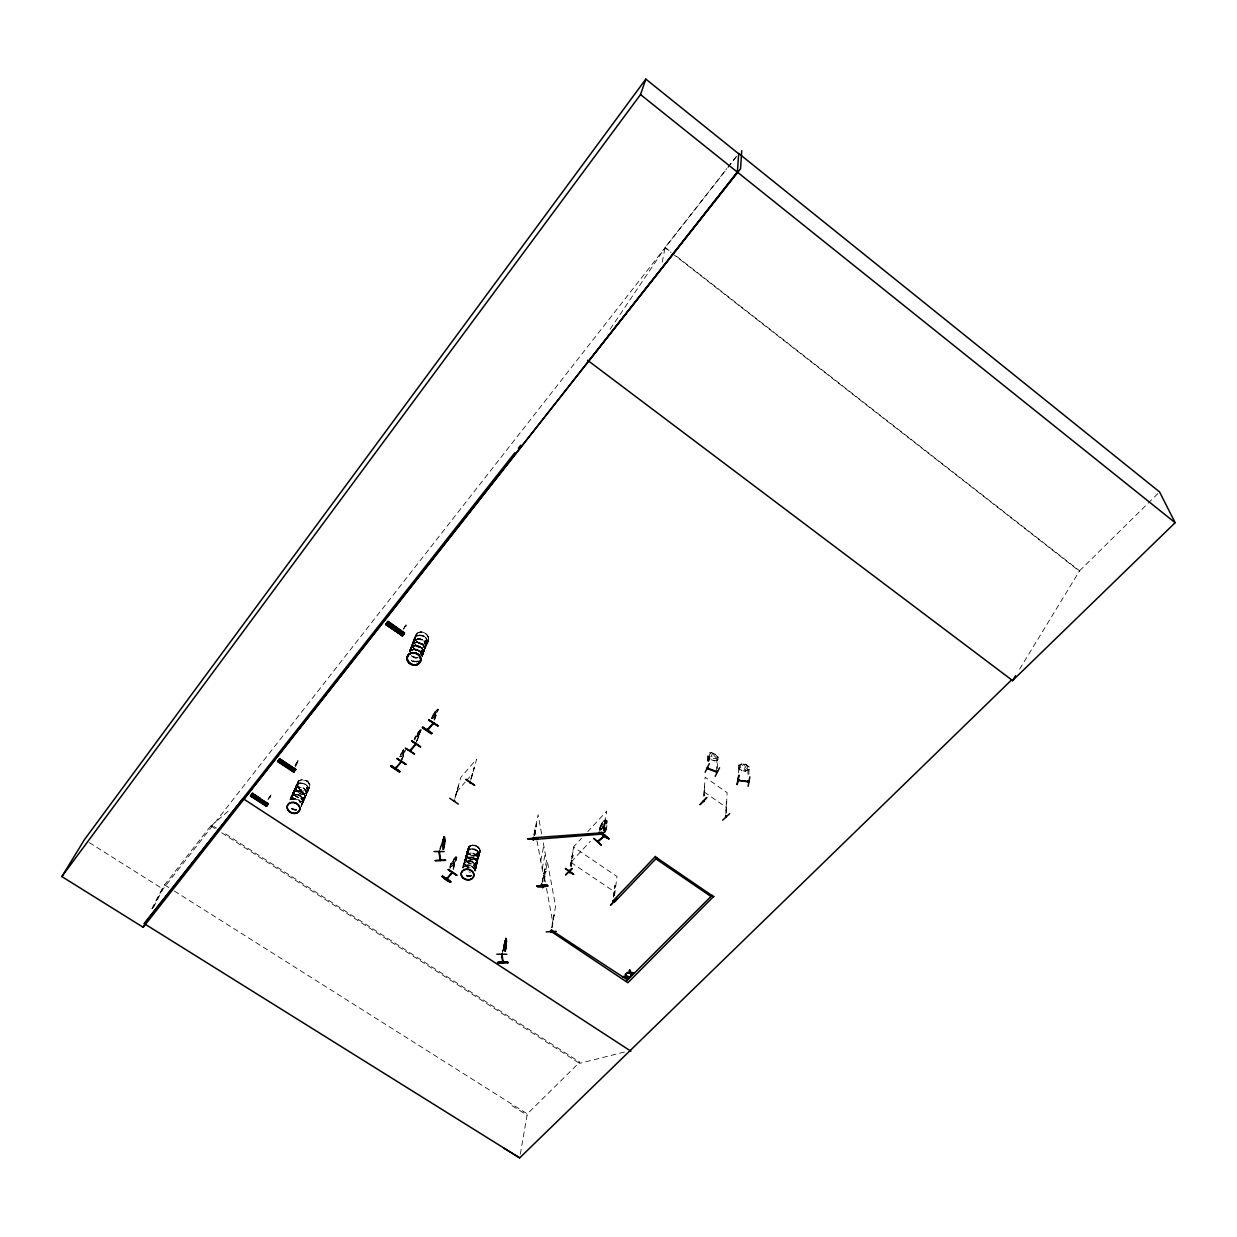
<?xml version="1.0" encoding="UTF-8"?>
<svg xmlns="http://www.w3.org/2000/svg" width="1237" height="1237" viewBox="0 0 1237 1237"><rect width="100%" height="100%" fill="white"/><g stroke="black" fill="none" stroke-linecap="round" stroke-linejoin="round"><path stroke-width="0.75" stroke-dasharray="5 3.75" d="M748.88 774.408L749.096 766.631L748.122 766.492L749.034 766.955M747.921 774.269L748.122 766.492M504.835 943.986L505.299 949.645L505.655 941.883L505.33 949.444M505.376 941.434L506.057 946.769M738.381 772.847L738.659 765.084L739.618 765.224L739.339 772.986M504.773 951.222L504.634 943.243M501.774 955.134L505.5 938.094L506.505 938.28L506.83 941.048L506.211 948.81L505.113 948.655L504.773 945.872L504.959 940.63L506.057 940.924L506.428 939.594M506.103 948.81L506.072 940.816L504.959 940.63M506.644 946.274L506.505 938.28L505.794 939.532M725.841 814.224L726.351 801.39L726.057 812.895M726.289 812.647L727.078 792.608L705.09 777.176L703.899 796.999M717.336 768.517L718.032 757.121L716.996 757.183M716.393 771.579L717.135 756.781M442.66 849.51L442.552 841.33M442.274 846.556L442.537 841.253M444.361 847.438L443.14 847.082L442.738 844.051L443.82 840.279L443.65 844.608C443.975 854.983 440.527 836.367 444.222 839.459L444.238 847.453M442.861 844.129L443.124 838.856L444.346 839.351L442.8 842.196L443.619 847.871M444.918 836.97L445.057 845.149L444.918 836.97L443.82 836.459L439.908 848.474M297.035 762.085L297.931 760.662M505.067 946.398L506.103 942.13M708.631 761.435C711.646 756.209 705.523 752.622 711.476 752.606L714.831 753.89L716.161 758.637L711.708 758.358L709.636 756.163L709.729 754.431C711.971 750.009 716.192 755.451 718.032 757.446L714.77 753.921M708.77 761.142L709.203 753.766L708.152 753.72M707.719 761.095L708.028 753.642M707.873 760.801L708.306 753.426M703.776 795.437L704.549 786.129L704.379 795.453M505.918 947.403C507.077 932.141 504.325 948.021 506.412 943.568M506.845 941.032L505.361 951.593M270.486 796.427L269.62 798.004L270.254 796.613M506.644 940.476L505.191 947.295M444.145 846.062L444.98 839.258M445.305 839.908L443.341 849.402M613.537 896.871L615.052 885.429L614.31 895.696M614.526 895.464L617.016 876.507L573.628 847.129L570.195 865.962M613.32 897.103L615.052 885.429M444.439 840.913L443.233 845.691L444.377 840.696M624.438 1052.053L579.55 1063.356L579.72 1062.15L222.923 832.207M605.233 831.96C606.486 827.878 609.207 815.09 602.45 822.017C609.176 815.152 606.903 828.434 605.496 832.192M603.718 830.228L605.372 820.224L603.424 830.027M603.733 831.249L606.718 811.147L587.761 831.589M604.29 829.61L605.666 820.425M604.568 832.516L606.145 821.012M604.831 832.733L607.181 820.719M599.744 830.986L600.502 825.728M600.254 829.517L602.481 822.048L599.404 828.898M599.342 829.841L600.517 825.883L599.605 830.058M570.906 865.39L572.808 855.246L572.53 856.035M570.937 866.472L572.808 855.246M571.154 866.673L573.087 855.432M520.313 1154.167L527.302 1113.888L579.72 1062.15M570.628 865.189L573.844 846.587L581.436 838.408M551.702 927.812L555.583 906.273L547.419 861.772L543.785 880.497M552.058 927.796L554.083 915.04L551.563 927.07M738.365 767.79L741.922 770.62L738.504 767.682L738.659 765.084M744.458 764.28L745.509 767.558L744.349 768.301L742.014 767.033L743.298 764.11M749.112 769.383L745.463 771.038M749.174 766.955L745.617 764.157L742.045 763.662L738.443 765.456L739.386 765.425M749.003 769.352L745.447 771.13L741.875 770.666L745.509 771.099M544.265 881.254L545.61 871.08L546.089 871.822M541.992 882.244L544.914 869.039L542.842 881.1M542.332 882.213L546.507 860.535L543.12 842.072M543.924 881.27L545.965 871.064M662.228 262.151L665.135 247.415L726.83 168.588M542.193 868.853L545.223 853.53M540.739 860.967L543.785 845.721M290.355 799.489L290.633 797.819M291.978 795.53L292.334 793.953M293.633 791.773L294.916 788.85M294.004 794.309L293.664 793.35L294.344 794.139M293.664 792.02L293.958 790.659L290.927 797.494M293.494 793.427L293.633 791.804M295.705 786.392L296.153 790.737A6.572 5.396 21.4 0 0 307.286 792.391A6.572 5.396 21.4 0 0 302.122 783.33A6.572 5.396 21.4 0 0 296.153 790.706M295.427 788.031L295.72 786.67L294.236 790.056M298.349 782.387L298.705 782.604M298.906 782.835L298.519 782.078M302.709 798.715L301.534 799.736L303.251 799.983M301.38 806.308L301.673 804.931M303.065 800.03L302.818 798.855M302.648 800.169L303.189 799.365M303.359 799.798L303.003 798.916M303.421 800.849L301.302 804.839A6.649 5.427 21.3 0 0 299.57 795.53A6.649 5.427 21.3 0 0 290.355 799.303M306.374 787.892L307.023 788.448M307.008 787.428L307.626 788.526M306.745 787.954L308.214 787.737M304.719 798.886L304.936 795.839M306.359 795.035L305.926 790.675M533.858 834.774L538.095 814.719L541.775 834.774M534.013 835.578L536.549 823.749M534.369 835.547L536.688 824.538M504.928 950.866L506.428 945.455M505.67 951.361L506.582 945.192M502.794 950.789L505.608 938.094L502.454 950.805M502.887 951.531L505.747 938.636M410.993 647.461L412.725 642.792L410.344 648.992M412.539 645.42L413.591 645.76L413.05 644.972M413.715 640.395L415.122 637.287M412.617 645.498L413.39 646.008M413.761 640.689L414.132 639.158M417.627 634.998L416.807 635.014M416.792 635.153L416.946 635.571M417.487 635.617L416.776 635.586M420.936 651.482L421.817 650.708L423.023 651.543M421.616 652.085L421.771 650.925M426.502 641.91C424.755 643.286 424.616 639.189 425.497 641.709M423.502 652.533L423.131 654.048L425.435 647.832L424.662 649.147M423.549 652.827L422.126 655.966A6.881 5.984 20.5 0 0 418.724 646.564A6.881 5.984 20.5 0 0 409.741 651.126L410.112 649.564L409.509 651.141M425.683 647.477A6.943 6.046 20.6 0 0 417.951 638.787A6.943 6.046 20.6 0 0 414.055 648.497A6.943 6.046 20.6 0 0 425.683 647.477L426.023 645.729M417.333 633.097C425.404 628.118 432.362 639.467 426.007 645.498M474.575 864.601L475.085 865.513L473.972 865.931M475.008 871.265L475.905 867.694M476.09 866.982L477.899 859.839M478.1 859.143L478.982 855.648M479.167 854.953L480.033 851.458M473.817 865.251L475.379 865.127M476.879 853.808C478.858 855.71 478.07 851.041 477.095 853.731M474.018 865.714L474.111 864.632M477.219 853.824L477.389 852.618M465.808 860.21L466.457 859.56L465.7 859.978M469.101 847.592L469.936 848.211L468.993 848.273M465.885 859.56L466.705 860.241M474.08 864.74L473.91 866.039L475.364 865.684M478.131 853.654L477.142 853.545M477.899 855.061C485.043 849.804 473.415 841.005 468.514 847.051M476.74 864.864L477.095 861.895L477.095 863.488M468.529 867.245A6.386 5.257 14 0 1 465.499 858.973L467.926 857.38A6.463 5.319 14.1 0 0 478.827 856.545L479.09 853.638L479.152 855.03M467.4 849.633L468.854 853.7A6.371 5.257 14.1 0 0 479.678 852.911L480.095 850.113M475.766 868.714L476.152 867.369M453.422 869.317L456.809 857.195M450.484 866.147L451.675 866.503C453.438 865.142 458.525 856.932 455.912 857.705L451.66 873.152M453.129 869.132L456.438 857.117M449.866 868.08L451.582 863.101M450.16 868.266L451.304 862.916M449.82 866.936L450.778 863.503M470.91 778.722L474.173 767.806L471.22 778.923M470.694 780.176L476.632 759.101L460.829 777.439L454.628 798.746M442.985 849.402L444.81 844.283L443.944 848.474M443.774 849.85L444.454 844.299M439.027 852.649L443.712 836.459L444.903 837.078L443.511 839.784L444.315 845.459M454.891 798.437L458.54 785.943L455.201 798.638M440.372 849.262L443.99 837.186M405.983 624.979L405.751 626.788M405.983 626.216L406.107 625.01L405.319 625.628M434.635 719.888L438.254 709.203M432.826 718.558L438.346 709.28L433.182 722.099M434.326 719.671L437.852 709.126M432.285 716.409L431.543 718.573L435.053 711.924L438.269 709.373L436.986 709.419L431.991 716.177L432.826 715.744M415.245 744.659L420.704 729.753L417.008 740.437M416.776 741.303L420.163 730.387M417.317 740.654L421.028 729.938M414.503 739.85L415.833 736.355M414.209 739.649L415.818 736.262M414.534 739.2L415.446 736.061M402.102 758.899L404.886 750.844M402.01 760.059L405.179 751.045M402.736 752.096L402.721 753.194L404.298 750.797M400.525 762.286L404.36 751.477M401.468 753.519L399.876 756.657L401.097 756.657L405.751 749.591M422.343 656.198L422.899 654.651M425.652 647.229A6.834 5.953 20.6 0 0 418.06 638.679A6.834 5.953 20.6 0 0 414.209 648.234A6.834 5.953 20.6 0 0 425.652 647.229L426.78 644.199A6.804 5.938 20.7 0 0 419.204 635.663A6.804 5.938 20.7 0 0 415.369 645.204A6.804 5.938 20.7 0 0 426.78 644.199M427.012 643.58A6.804 5.938 20.7 0 0 419.436 635.06A6.804 5.938 20.7 0 0 415.601 644.601A6.804 5.938 20.7 0 0 427.012 643.58L428.141 640.58A6.773 5.907 20.7 0 0 420.595 632.076A6.773 5.907 20.7 0 0 416.776 641.555A6.773 5.907 20.7 0 0 428.11 640.55L428.002 640.859M421.353 651.188L422.652 651.884M297.607 762.487L295.287 767.126M297.452 762.224L298.055 760.74M413.251 645.946L413.575 645.204M412.957 642.219L414.101 639.189M414.349 638.601L415.493 635.586M403.463 628.999L404.947 626.154M403.587 629.092L405.628 625.474M303.158 802.164L306.065 795.36L305.384 796.551M306.374 794.695L307.797 791.355M309.497 787.366L307.348 792.329A6.572 5.396 21.4 0 1 296.246 790.505A6.572 5.396 21.4 0 1 302.215 783.114A6.572 5.396 21.4 0 1 307.364 792.19M301.627 799.643L302.245 798.592M289.875 799.86L290.618 798.174M297.483 782.758L295.999 786.067L296.679 784.876M296.107 763.693L296.694 762.409L295.875 764.296M268.166 799.349L269.651 796.319M270.501 796.288L270.949 794.865M456.901 857.256L455.541 856.963L453.701 859.251L451.598 864.508L455.386 860.241M713.641 753.905L712.558 753.488L711.29 756.054L713.44 757.786L714.538 757.291L713.687 753.812M711.043 759.642L714.46 760.832L711.043 759.642L707.889 755.962M714.367 760.848L717.908 759.765L714.414 760.925M718.032 757.121L716.95 756.967M295.009 765.517L295.457 764.713M215.192 828.604L211.048 825.929L211.573 824.893L216.429 828.032M269.681 796.582L270.393 795.422M419.992 730.046L415.694 737.499L419.575 732.845M403.509 749.854L400.68 754.384L403.417 749.792L401.19 754.926L403.247 753.225M151.811 908.778L163.763 885.769M152.352 908.561L164.629 884.888L211.573 824.893M153.512 907.339L162.975 889.078L726.799 168.928M474.405 858.246L467.973 857.179L464.555 860.179M451.088 863.813L455.541 856.963L456.824 857.349M453.546 864.23L456.237 859.684M298.024 781.552C296.339 805.148 324.929 777.145 299.091 780.516M295.72 786.33L298.983 783.361M292.257 794.123L293.045 792.716M295.318 765.239L295.767 764.219M291.344 796.504L290.633 797.757L291.623 796.303M268.042 799.272L269.063 797.896M301.565 799.04L302.74 799.04M307.812 791.34L304.812 794.061M306.359 795.097L304.379 797.432M304.797 798.731L302.91 801.143L304.07 799.983M302.153 804.035L302.879 802.813L301.395 806.246A6.556 5.365 21.2 0 0 301.519 803.432M417.951 638.771L413.514 641.029L412.478 645.838M412.926 642.25L413.715 640.905M411.349 645.915L412.23 644.384M410.9 647.801L413.653 645.652M424.879 640.859L426.147 640.488M425.636 640.55L425.281 641.462M604.336 823.455L601.971 825.435L603.285 821.77M426.394 641.616L426.425 640.812M421.508 651.095L423.642 650.136M427.445 642.049L428.249 640.673M425.698 647.6L423.533 650.167M421.09 729.83L417.905 732.397L415.245 737.051L415.941 736.108M420.271 732.134L415.663 739.169L414.441 739.123M420.425 732.134L415.555 739.107M436.738 712.203L432.811 716.934L434.96 711.863M505.237 942.068L505.948 940.924M301.998 792.097L297.066 790.86L303.297 793.242M1019.613 669.171L1079.576 570.829L672.742 253.353M602.481 822.048L600.131 826.656M444.949 838.315L443.928 843.278L444.748 842.273M605.388 823.223L603.61 825.96L600.672 827.197M468.545 847.067L462.623 868.018A6.448 5.288 14 0 1 469.179 865.019A6.448 5.288 14 0 1 474.915 869.874L475.75 868.776M466.736 851.984L467.679 850.654M465.622 856.174L466.565 854.844M463.535 863.998L464.463 862.653L463.72 863.843M477.173 852.772L476.817 853.901M477.899 858.045L478.673 856.87A6.463 5.319 14.1 0 0 471.668 849.061A6.463 5.319 14.1 0 0 467.849 857.519A6.463 5.319 14.1 0 0 478.781 856.762L476.833 858.911M473.74 864.849L473.585 865.699M476.833 862.235L478.023 857.829M475.951 866.07L476.786 864.709M475.596 868.931L474.807 870.106A6.556 5.365 14 0 0 469.967 865.359A6.556 5.365 14 0 0 463.241 867.029L463.164 865.436M610.15 329.166L665.058 247.802L671.134 252.549M728.021 167.072L736.324 156.465M727.99 167.412L736.293 156.805M432.285 716.393L433.027 715.574M438.161 709.327L437.31 709.775M401.097 756.657L403.092 754.276M432.718 718.496L434.852 716.115M456.577 792.02L465.189 782.062M466.426 780.64L472.565 773.512M456.716 857.318L455.912 857.705M451.582 866.441L453.623 864.292M571.2 861.88L590.405 841.268M600.656 830.274L604.491 826.161M1079.576 570.829L1158.219 493.285M417.348 633.112L415.338 635.586L415.647 640.318M414.905 637.411L416.25 636.251M413.529 641.044L414.843 639.869M412.168 644.508L414.936 642.482L418.446 642.158M412.246 646.626L409.694 650.817A6.989 6.077 20.6 0 1 418.91 646.07A6.989 6.077 20.6 0 1 422.358 655.656M413.947 649.224L409.462 651.497A7.02 6.092 20.5 0 1 417.518 649.765A7.02 6.092 20.5 0 1 422.142 656.46M409.617 651.42L410.823 650.337M427.445 642.065L424.755 643.889M424.879 646.518L426.208 645.374M422.807 652.131L421.26 652.085M298.024 781.506L299.107 780.547M294.684 789.036L295.921 787.969M292.983 792.855L294.143 791.711M291.375 796.473L292.628 795.406M306.111 793.443L307.348 792.376M302.23 803.957L301.148 804.931A6.541 5.35 21.3 0 0 299.416 795.839A6.541 5.35 21.3 0 0 290.355 799.55M211.048 825.929L228.443 810.977M467.555 850.747L468.746 849.773M467.632 853.947L466.442 854.937L466.983 856.329M465.56 861.772L464.354 862.761L464.772 864.4L468.436 867.493L466.983 866.549M601.352 829.223L606.656 822.791M599.481 828.805L601.445 829.285L603.78 827.136M477.946 853.855L478.317 852.958M463.21 867.029L464.416 866.039M479.013 854.087L473.199 855.942L468.854 853.7A6.371 5.257 14.1 0 1 472.689 845.335A6.371 5.257 14.1 0 1 479.678 852.911M475.75 863.117L476.956 862.143M475.967 866.086L474.822 867.044L476.013 865.915L475.534 864.385M417.611 635.54L416.111 636.297L419.328 635.153A6.912 6.03 20.7 0 1 427.028 643.843A6.912 6.03 20.7 0 1 415.446 644.864A6.912 6.03 20.7 0 1 419.343 635.169M413.359 643.395L414.936 642.498A6.819 5.938 20.6 0 1 424.044 646.054A6.819 5.938 20.6 0 1 420.92 653.847M426.255 643.163C422.76 645.498 417.596 644.013 415.647 640.333M425.002 646.487L421.802 647.616M420.936 654.157L422.451 653.414M420.874 654.296L424.461 650.909L424.167 646.131M294.066 791.866L297.143 790.69M294.081 791.881L295.473 791.201M306.683 787.335L307.874 787.381M292.504 795.453L293.942 794.772M307.704 788.356L308.384 789.608M306.451 790.397L307.827 789.716M292.133 798.839L290.695 799.519A6.664 5.443 21.2 0 1 300.931 802.225M303.08 798.066L304.503 797.386M302.972 800.973L299.911 802.133M477.992 853.669L477.219 853.685M473.369 867.678L474.853 866.874M411.859 650.523A6.834 5.953 20.6 0 1 414.983 642.699C416.343 640.58 424.631 644.848 420.147 642.807M413.653 645.9L415.369 645.528M420.425 651.265L422.93 651.296M302.276 798.916L302.462 799.844M471.081 845.459L472.673 845.165A6.355 5.242 14.1 0 1 479.709 852.772A6.355 5.242 14.1 0 1 468.978 853.515A6.355 5.242 14.1 0 1 472.72 845.196A6.324 5.226 14.1 0 1 479.678 852.772A6.324 5.226 14.1 0 1 468.993 853.515A6.324 5.226 14.1 0 1 472.72 845.227M421.121 730L419.838 730.077L420.147 731.16M399.938 756.549L401.066 756.487M504.758 945.903L505.113 948.655L506.196 948.748M504.433 948.423L504.665 951.222M425.806 641.833L426.332 640.921M306.56 788.247L307.565 788.758M743.282 764.203L744.442 764.373M599.404 828.744L601.445 829.285M425.93 640.318L426.873 641.153M425.559 641.988L424.909 641.06M512.025 1105.708L527.086 1115.109M164.629 884.888L172.793 890.052M174.432 891.088L527.302 1113.888M89.28 842.613L162.975 889.078M221.67 832.779L579.55 1063.356M454.783 858.076L453.129 862.916L454.165 858.787M451.629 866.348L450.423 866.24M455.541 856.963L455.881 858.416M570.984 862.436L614.975 892.093M401.267 753.673L400.834 754.384M419.111 731.129L416.9 735.644L418.462 731.902M436.986 709.419L437.295 710.548M436.197 710.579L434.001 715.079L435.532 711.368M704.193 791.989L726.49 807.575M665.135 247.415L671.227 252.162M672.65 253.724L1079.793 571.432M466.952 866.704L464.818 864.246M474.436 858.153L476.539 860.658M475.627 859.39L471.235 857.117L467.926 857.349A6.463 5.319 14.1 0 1 471.73 848.845A6.463 5.319 14.1 0 1 478.827 856.545M477.451 846.433L478.688 847.469M603.981 821.043L604.491 822.404M421.832 643.487L423.116 644.833M303.359 793.072L304.271 794.541M414.41 643.688L413.838 642.065L415.385 645.08M413.993 648.714L412.539 645.559M423.178 644.678L424.678 647.863M421.879 648.095L423.564 652.796L423.394 651.002M420.487 651.806L422.173 656.507M425.76 637.704L426.75 639.142M424.415 641.323L425.976 644.353M604.831 820.069L605.651 821.43M292.21 796.875L293.772 799.597A6.494 5.319 21.3 0 1 295.086 791.417A6.494 5.319 21.3 0 1 304.395 794.974A6.494 5.319 21.3 0 1 299.926 801.87M293.803 793.304L294.391 794.742A6.602 5.412 21.3 0 0 305.554 796.396A6.602 5.412 21.3 0 0 300.375 787.304A6.602 5.412 21.3 0 0 294.391 794.695M304.348 794.386L305.013 797.463M302.694 798.128L303.281 799.581M307.642 786.686L308.229 788.124M309.173 783.191L309.745 784.614M465.328 859.081L465.87 860.535M467.478 851.041L467.973 852.417M476.601 860.504L477.065 862.065M478.611 852.37L479.152 853.824M477.544 856.561L478.085 858.014M422.853 649.502L423.441 651.157M426.719 639.081L427.322 640.72M544.435 877.172L546.166 886.527M546.507 888.382L552.738 922.044M534.941 829.702L536.642 838.902M536.982 840.743L543.507 875.92M443.712 836.599L443.836 837.387L443.372 836.614M292.04 795.391L293.695 799.767A6.541 5.365 21.3 0 1 295.009 791.541A6.541 5.365 21.3 0 1 304.364 795.128A6.541 5.365 21.3 0 1 299.88 802.071M303.173 799.21L303.452 801.081M306.482 792.02L306.668 793.613M413.776 640.611L413.885 642.204L413.73 640.441M411.055 647.338L411.658 650.693A6.834 5.938 20.6 0 1 414.333 643.255A6.834 5.938 20.6 0 1 423.24 645.637A6.834 5.938 20.6 0 1 422.188 653.646M425.915 644.214L426.069 645.992M428.497 637.519L428.59 639.127M427.26 640.58L427.414 642.359M465.251 857.612L465.375 859.236A6.386 5.242 14 0 0 468.421 867.616M464.246 861.416L464.262 863.009M466.364 853.422L466.488 855.045M476.013 865.668L476.137 867.323M418.585 651.311A6.834 5.953 20.6 0 0 425.373 643.688A6.834 5.953 20.6 0 0 414.256 640.72A6.834 5.953 20.6 0 0 416.869 650.848A6.943 6.046 20.6 0 1 414.256 640.426A6.943 6.046 20.6 0 1 425.543 643.456A6.943 6.046 20.6 0 1 418.663 651.188M414.983 642.699A6.834 5.953 20.6 0 1 423.982 646.255A6.834 5.953 20.6 0 1 420.843 654.064M411.952 650.322A6.819 5.938 20.6 0 1 415.06 642.513M418.06 661.563A6.912 5.999 20.5 0 1 416.39 661.919M414.611 661.872A6.912 5.999 20.5 0 1 411.287 660.558M410.638 650.863A6.912 5.999 20.5 0 1 421.229 653.693M418.199 661.439A7.02 6.092 20.5 0 1 416.482 661.81M414.689 661.749A7.02 6.092 20.5 0 1 411.318 660.419M410.653 650.569A7.02 6.092 20.5 0 1 421.4 653.445M409.725 650.894A6.989 6.077 20.5 0 1 418.848 646.255A6.989 6.077 20.5 0 1 422.281 655.842M418.307 660.929A6.912 5.999 20.5 0 1 411.534 659.939M409.694 651.327A6.912 5.999 20.5 0 1 417.565 649.641A6.912 5.999 20.5 0 1 422.126 656.228M418.261 661.238A7.02 6.092 20.5 0 1 411.38 660.233M417.951 657.883A6.989 6.077 20.6 0 1 411.457 655.332M409.988 650.507A6.881 5.984 20.6 0 1 418.956 645.946A6.881 5.984 20.6 0 1 422.343 655.378M418.013 657.574A6.881 5.984 20.6 0 1 411.627 655.053M300.034 801.638A6.494 5.319 21.3 0 0 304.488 794.757A6.494 5.319 21.3 0 0 295.195 791.185A6.494 5.319 21.3 0 0 293.973 799.318A6.494 5.319 21.3 0 1 295.195 791.201A6.494 5.319 21.3 0 1 304.488 794.757A6.494 5.319 21.3 0 1 300.034 801.638M296.37 810.096A6.572 5.365 21.2 0 1 289.288 806.478M291.963 799.38A6.572 5.365 21.2 0 1 300.637 802.705M296.509 809.941A6.664 5.443 21.2 0 1 290.278 807.575M290.633 799.736A6.664 5.443 21.2 0 1 300.838 802.426M301.426 803.864A6.664 5.443 21.2 0 1 301.581 805.333M296.679 809.4A6.556 5.365 21.2 0 1 290.556 807.065M290.896 799.365A6.556 5.365 21.2 0 1 300.947 802.009M296.602 809.725A6.664 5.443 21.2 0 1 290.37 807.359M290.448 799.087A6.649 5.427 21.3 0 1 299.648 795.329A6.649 5.427 21.3 0 1 301.349 804.653M290.649 798.87A6.541 5.35 21.3 0 1 299.71 795.159A6.541 5.35 21.3 0 1 301.38 804.344M465.499 858.973A6.386 5.257 14 0 1 475.534 859.39A6.386 5.257 14 0 1 473.354 867.446M470.199 867.415A6.371 5.242 14 0 1 465.282 859.112A6.371 5.242 14 0 1 475.92 859.545A6.371 5.242 14 0 1 471.838 867.477M471.142 876.074A6.448 5.288 14 0 1 463.55 874.08M463.195 867.554A6.448 5.288 14 0 1 468.993 865.745A6.448 5.288 14 0 1 474.235 869.224M471.251 875.904A6.556 5.365 14 0 1 463.535 873.863M463.179 867.245A6.556 5.365 14 0 1 469.07 865.405A6.556 5.365 14 0 1 474.389 868.946M465.406 859.375A6.386 5.242 14 0 1 475.425 859.792A6.386 5.242 14 0 1 473.245 867.817M463.257 866.936A6.525 5.365 14 0 1 471.019 861.308A6.525 5.365 14 0 1 474.915 870.013M471.328 875.348A6.448 5.288 14 0 1 463.736 873.353M463.287 867.183A6.432 5.273 14 0 1 470.926 861.632A6.432 5.273 14 0 1 474.776 870.199M470.663 872.07A6.432 5.273 14 0 1 469.009 871.992M471.312 875.672A6.556 5.365 14 0 1 463.597 873.647M463.829 868.096A6.525 5.365 14 0 1 465.962 861.54A6.432 5.273 14 0 1 474.25 862.606A6.432 5.273 14 0 1 474.962 869.487M474.977 869.781A6.525 5.365 14 0 0 474.25 862.792A6.525 5.365 14 0 0 465.962 861.54A6.432 5.273 14 0 0 463.983 867.833M747.303 766.801L747.256 768.548L744.875 769.584L740.267 767.512L740.314 765.749C741.551 762.085 746.684 763.322 747.303 766.801M301.689 805.194L301.395 806.601A6.664 5.443 21.2 0 0 301.519 803.648L301.689 805.163M572.035 856.375L572.561 857.117L572.035 856.375M297.174 787.35L295.798 788.015L297.22 787.335M474.977 870.121L474.467 868.73L474.962 870.121M416.699 641.694A6.804 5.938 20.7 0 0 428.11 640.689A6.804 5.938 20.7 0 0 420.534 632.138A6.804 5.938 20.7 0 0 416.699 641.694M411.38 655.517A6.989 6.077 20.5 0 0 417.89 658.069A6.881 5.984 20.5 0 1 411.38 655.672M297.916 786.918A6.432 5.288 21.4 0 0 308.802 788.572A6.432 5.288 21.4 0 0 303.761 779.681A6.432 5.288 21.4 0 0 297.916 786.918M297.777 787.242A6.417 5.288 21.4 0 0 308.647 788.897A6.417 5.288 21.4 0 0 303.622 780.021A6.417 5.288 21.4 0 0 297.777 787.242M294.669 794.231A6.494 5.319 21.3 0 0 305.663 795.901A6.494 5.319 21.3 0 0 300.56 786.948A6.494 5.319 21.3 0 0 294.669 794.231M294.483 794.494A6.602 5.412 21.3 0 0 305.647 796.18A6.602 5.412 21.3 0 0 300.467 787.103A6.602 5.412 21.3 0 0 294.483 794.494M296.432 790.242A6.463 5.319 21.4 0 0 307.379 791.896A6.463 5.319 21.4 0 0 302.307 782.975A6.463 5.319 21.4 0 0 296.432 790.242M466.751 861.911A6.386 5.257 14 0 0 477.544 861.168A6.386 5.257 14 0 0 470.524 853.576A6.386 5.257 14 0 0 466.751 861.911M468.9 853.855A6.309 5.211 14.1 0 0 479.585 853.113A6.309 5.211 14.1 0 0 472.627 845.598A6.309 5.211 14.1 0 0 468.9 853.855M466.937 861.199A6.386 5.257 14 0 0 477.729 860.457A6.386 5.257 14 0 0 470.709 852.881A6.479 5.335 14 0 0 466.797 861.493A6.479 5.335 14 0 0 477.76 860.751A6.479 5.335 14 0 0 470.617 853.035A6.386 5.257 14 0 0 466.937 861.199M467.864 857.705A6.355 5.242 14.1 0 0 478.626 856.963A6.355 5.242 14.1 0 0 471.622 849.386A6.355 5.242 14.1 0 0 467.864 857.705M468.05 857.009A6.355 5.242 14.1 0 0 478.796 856.267A6.355 5.242 14.1 0 0 471.807 848.69A6.355 5.242 14.1 0 0 468.05 857.009"/><path stroke-width="1.5" d="M748.153 786.299L749.838 776.836M748.725 780.887L748.617 781.954L748.818 780.995M747.844 780.856L747.968 781.32M747.859 781.83L747.968 780.779M739.324 779.743L739.03 779.913M738.242 779.418L738.257 780.408L738.118 779.403M737.19 784.382L738.798 775.46M739.123 779.449L739.169 780.083M502.284 954.438L501.774 955.211L501.665 954.299M725.516 816.389L725.887 817.178L725.887 816.003M725.779 816.049L725.872 816.575M722.671 820.177L729.675 813.668M556.279 931.337L546.197 931.894M550.419 930.92L627.87 982.735L713.826 896.284M717.058 771.672L717.274 771.239M710.966 896.485L655.826 858.787M717.445 771.409L716.177 771.919M712.234 895.201L626.355 981.173M715.202 776.372L719.547 767.775M536.812 886.295C551.795 883.419 550.944 887.377 537.554 886.465M536.75 885.939L547.017 884.996M700.08 804.467L706.899 797.448L700.034 804.699M708.306 768.857L708.322 767.837M709.327 763.677L705.136 772.228M707.363 767.589L707.348 768.594L717.104 772.228M707.471 767.62L708.26 768.44M704.008 801.39L703.389 800.834M703.745 801.715L703.637 800.602M741.721 150.667L740.576 168.773L588.626 361.065M542.966 886.635L542.672 887.578L542.672 886.063M543.105 886.218L543.105 887.393M550.759 931.183L550.991 931.925L551.594 929.683M507.943 962.896C506.907 959.788 484.765 964.628 507.943 962.803M657.094 857.473L614.495 902.129L612.887 901.046L655.471 856.36M438.872 851.953L439.398 852.741L439.429 851.211M440.759 859.73L440.527 860.488L439.336 851.953M630.978 972.885L633.452 973.565L633.962 972.746L630.793 972.375L629.679 969.947L630.035 972.684L627.097 972.839L630.221 973.21L631.349 975.668L630.978 972.885L633.499 973.21M633.452 973.565L633.962 972.746M631.349 975.668L630.267 972.854L627.097 972.839M633.932 973.086L630.762 972.715L629.679 969.947M626.989 976.905L629.447 977.57L629.958 976.751L626.803 976.38L625.675 973.967L626.03 976.689L623.108 976.843L626.216 977.215L627.36 979.673L626.989 976.905L629.494 977.215M630.035 972.684L629.185 970.442M629.447 977.57L629.958 976.751M629.927 977.106L626.803 976.38M627.576 972.359L630.081 972.328M627.36 979.673L626.262 976.874L623.108 976.843M627.561 979.982L551.501 930.193L550.326 931.43M626.757 976.72L625.675 973.967M626.03 976.689L625.18 974.462M623.572 976.38L626.077 976.349M435.254 860.658L445.49 860.38M501.634 954.469L502.701 962.401L502.732 961.072M616.892 898.371L610.521 905.19L616.907 898.665M613.753 901.062L613.506 902.082L613.042 900.691M612.949 900.551L613.444 901.386M608.743 838.748L601.089 832.254L608.79 838.732M607.522 838.423L599.156 832.3L607.599 838.083M604.816 835.145L604.259 836.629L604.584 835.207M605.094 835.377L604.274 836.552L604.089 835.64M601.398 845.165L593.791 838.377L601.368 845.134M603.254 834.851L602.898 835.733M603.037 834.929L602.744 836.367M533.503 837.279L533.735 839.475L603.3 834.016M603.548 835.052L602.867 836.305L603.455 835.624M602.589 835.408L602.821 836.305M603.223 834.496L603.007 832.285M598.105 840.634L597.858 842.041L597.61 841.052M598.321 840.743L597.842 841.98L604.738 835.717M597.533 841.253L604.661 835.779M416.328 743.607L410.282 751.23M428.157 729.845L427.77 729.15M433.074 723.537L432.749 723.197M572.267 868.683L565.556 874.961L571.85 868.359M570.071 870.229L569.778 871.652L570.102 870.26M452.696 872.116L446.804 879.26L447.005 877.837M569.128 871.528L569.638 870.678L569.298 871.853M565.525 868.389C574.092 875.966 578.777 876.863 565.433 868.683M551.47 931.136L551.346 931.909L551.238 931.09M550.944 931.817L550.944 930.487M738.953 775.197L737.144 784.614M738.257 780.361L748.911 781.568M541.62 884.115L541.651 885.568L541.976 884.099M542.641 887.424L543.028 886.048M538.389 838.238L527.859 838.763L538.373 838.207M533.58 838.5L533.07 839.877L533.441 838.33M506.845 954.253L496.826 954.206M503.088 961.072L503.057 962.494L503.227 961.721M502.145 953.696L502.191 955.165L501.789 953.712M502.639 961.164L502.717 962.494M497.97 962.2L507.959 962.185M454.675 800.416L454.582 801.066M456.716 875.255L448.258 869.472L456.747 875.038M442.413 876.043C445.289 882.058 459.932 885.924 442.413 876.059M474.652 785.186L466.055 779.372M451.892 873.415L452.402 871.93M446.603 878.301L446.402 879.059L452.185 872.487M469.859 782.155L470.106 783.006L470.075 781.908M470.199 783.021L470.539 782.109M445.552 860.071L435.223 860.581M444.222 851.551L434.048 851.551M440.202 859.05L440.171 860.488L440.558 859.05M440.619 859.127L440.542 860.364M439.073 851.211L440.032 860.318M454.257 800.184L454.319 801.267M449.727 798.267L458.355 804.112M428.914 720.197L438.145 725.841L429.053 719.872M431.821 733.216C403.107 715.527 450.763 745.308 422.946 727.201M433.692 722.81L432.95 724.14M433.661 723.026L427.507 730.526L428.234 729.351M433.522 723.336L433.383 722.594M427.353 729.66L433.151 723.197M420.518 746.885L411.674 740.747L420.549 746.7M504.124 1148.307L519.679 1157.894L1011.65 679.871L1012.484 680.675L1175.15 522.71L1159.579 491.939L738.705 153.434L737.391 172.159L143.183 927.271L61.85 876.585L640.534 94.569L645.838 79.106L738.675 153.775M414.441 754.183C412.354 752.39 394.881 741.674 414.519 753.89M410.081 750.364L415.632 744.025M406.014 764.25L396.984 758.42L405.813 764.311M410.498 749.854L410.792 750.627M401.314 761.049L400.463 762.363L401.128 761.93M401.623 761.25L395.886 768.208M395.855 767.419L395.221 768.656L401.437 761.791M396.01 767.404L396.319 767.605M395.593 626.85L393.598 629.324M393.907 625.69L391.913 628.164M392.407 624.654L390.413 627.128M389.593 622.706L387.598 625.195M402.659 635.37L386.346 623.556L385.666 624.438L402.272 635.864L402.922 635.045M385.635 624.453L402.427 635.586L404.283 633.359L387.954 621.422L404.607 632.957L403.911 633.839L387.289 622.381L403.88 633.854M287.061 763.786L285.268 765.997M285.438 762.703L283.644 764.93M283.984 761.76L282.191 763.971M279.469 762.178L281.263 759.966M450.454 882.29L442.042 876.662M450.732 881.95L442.289 876.384M259.801 798.19L258.239 797.015L256.43 799.288M294.004 771.625L277.846 761.111L293.88 771.795L295.705 769.507L295.133 770.249L279.067 759.673L279.701 758.76L295.767 769.445L295.102 770.264M257.992 800.478L259.863 798.066M256.739 796.195L255.193 795.02L253.322 797.432L255.193 795.02M254.946 798.483L256.801 796.071M252.302 796.597L254.111 794.309L252.503 793.257L250.632 795.7L266.589 805.998L268.367 803.803L267.78 804.545L251.869 794.154L252.503 793.257M502.593 961.582L503.15 962.324L502.006 954.299M250.632 795.669L266.697 805.875M431.388 733.897L422.559 727.82M431.682 733.526L422.915 727.232M143.183 927.271L144.899 923.946M399.443 772.074C372.368 753.611 418.338 783.562 390.66 766.198M61.85 876.585L84.487 839.583L645.838 79.106M1011.65 679.871L1012.593 680.566L1015.608 675.68M402.226 635.926L402.937 635.014L386.253 623.618M293.602 772.135L294.251 771.316L278.201 760.74L277.552 761.544L293.633 772.089L294.236 771.331L278.124 760.755L277.583 761.528M266.311 806.354L266.867 805.596L250.972 795.221L250.4 795.994L266.342 806.308L266.898 805.627M279.083 759.642L279.717 758.838L277.846 761.172M387.32 622.366L387.908 621.546M514.824 452.773L144.451 923.776L519.679 1157.894M518.396 448.211L520.777 445.181M243.905 799.148L737.407 171.989M387.954 621.422L385.898 624.128M144.126 923.575L242.947 798.53L630.901 1051.203M264.904 804.993L266.713 802.705M292.179 770.744L294.05 768.393M400.757 634.426L402.814 631.86M267.609 804.328L267.207 805.117M294.932 770.063L294.514 770.867M403.679 633.684L403.185 634.581M411.581 741.04L420.425 747.024M448.165 869.797L456.623 875.379M569.824 872.673L570.164 871.745L569.963 872.734L569.113 872.209M396.938 758.606L405.751 764.528M437.883 726.134L428.976 720.073M541.481 884.61L541.93 884.764M542.703 887.501L542.548 886.635M440.032 859.622L440.604 860.303M599.172 832.501L607.614 838.284M601.12 832.47L608.805 838.949M279.655 758.915L295.674 769.538M295.349 769.971L279.346 759.302M252.085 793.829L268.414 803.741M533.41 837.758L602.945 832.764M538.327 838.423L527.952 839.119M547.852 886.187L537.616 886.821M542.579 886.728L543.058 887.486M748.617 781.892L738.164 780.3M707.564 768.162L717.352 771.842M533.317 838.887L533.472 839.784M533.07 839.784L532.977 839.011M252.224 793.706L268.166 804.05M279.33 759.317L295.519 769.77M465.932 779.496L474.621 785.402M655.424 856.854L713.811 896.794M387.459 622.134L404.097 633.56M385.805 624.221L402.427 635.632M587.56 360.261L1012.593 680.566M640.534 94.569L1175.15 522.71M630.947 973.241L631.86 975.158M626.943 977.245L627.855 979.163M257.42 798.391L258.889 798.963L257.42 798.391M284.634 764.002L286.118 764.574L284.634 764.002M392.995 627.144L394.541 627.762L392.995 627.144M388.727 625.968L390.768 623.371L388.727 625.968M282.407 760.554L280.505 763.028L282.407 760.554M399.845 771.44L391.062 765.548L399.86 771.409M408.751 662.522A6.912 5.999 20.5 0 0 420.348 661.517A6.958 6.03 20.5 0 0 412.632 652.842A6.958 6.03 20.5 0 0 408.72 662.537A6.958 6.03 20.5 0 0 420.394 661.532A6.912 5.999 20.5 0 0 412.632 652.873A6.912 5.999 20.5 0 0 408.751 662.522M408.844 662.305A6.896 5.984 20.5 0 0 420.41 661.3A6.896 5.984 20.5 0 0 412.725 652.672A6.958 6.03 20.5 0 0 408.782 662.413A6.958 6.03 20.5 0 0 420.441 661.393A6.958 6.03 20.5 0 0 412.679 652.719A6.896 5.984 20.5 0 0 408.844 662.305M287.773 809.895A6.572 5.365 21.2 0 0 298.89 811.596A6.572 5.365 21.2 0 0 293.71 802.581A6.572 5.365 21.2 0 0 287.773 809.895M287.881 809.663A6.556 5.35 21.2 0 0 298.983 811.348A6.556 5.35 21.2 0 0 293.818 802.349A6.556 5.35 21.2 0 0 287.881 809.663M462.592 877.667A6.463 5.288 14 0 0 473.508 876.94A6.463 5.288 14 0 0 466.395 869.286A6.463 5.288 14 0 0 462.592 877.667M462.669 877.42A6.448 5.273 14 0 0 473.555 876.677A6.448 5.273 14 0 0 466.457 869.054A6.448 5.273 14 0 0 462.669 877.42"/></g></svg>
